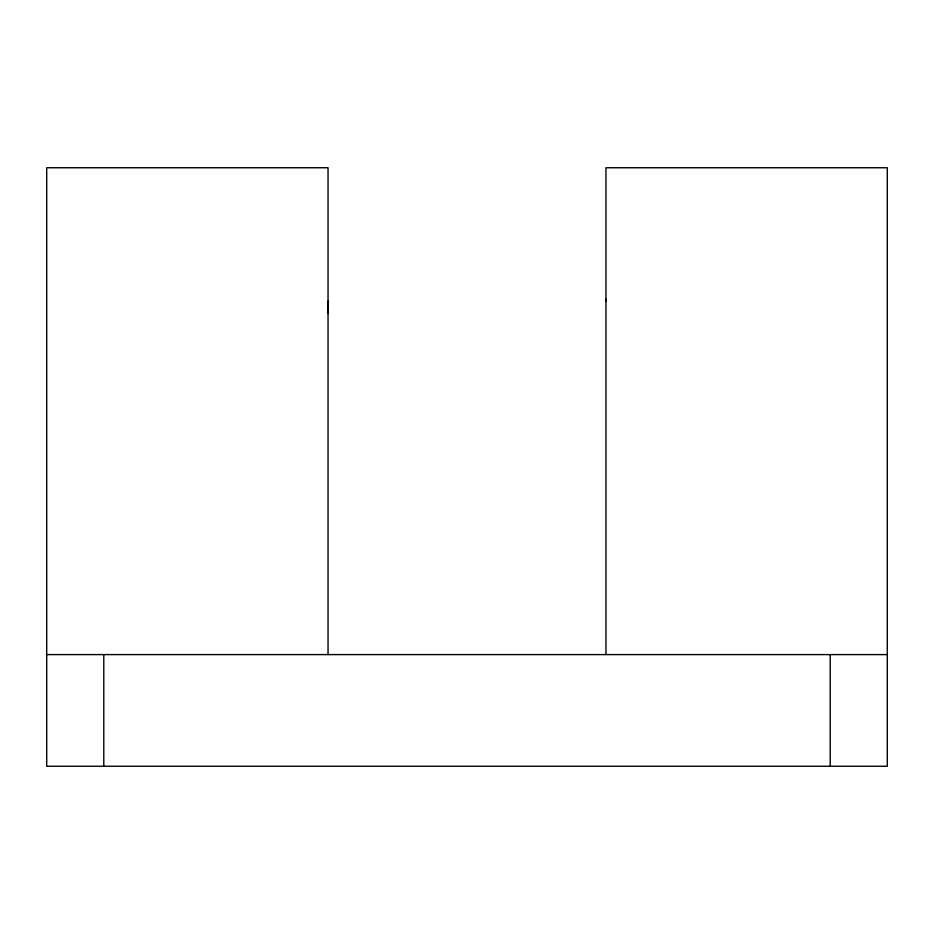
<?xml version="1.0" encoding="UTF-8"?>
<svg xmlns="http://www.w3.org/2000/svg" width="934" height="934" viewBox="0 0 934 934"><rect width="100%" height="100%" fill="white"/><g stroke="black" fill="none" stroke-linecap="round" stroke-linejoin="round"><path stroke-width="1.4" d="M328.044 313.52L328.044 301.25M605.956 301.25L605.956 299.289M46.7 654.594L887.3 654.594M830.209 654.594L830.209 766.254M605.956 654.594L605.956 167.746L887.3 167.746L887.3 766.254L46.7 766.254L46.7 167.746L328.044 167.746L328.044 654.594M103.791 654.594L103.791 766.254"/></g></svg>
